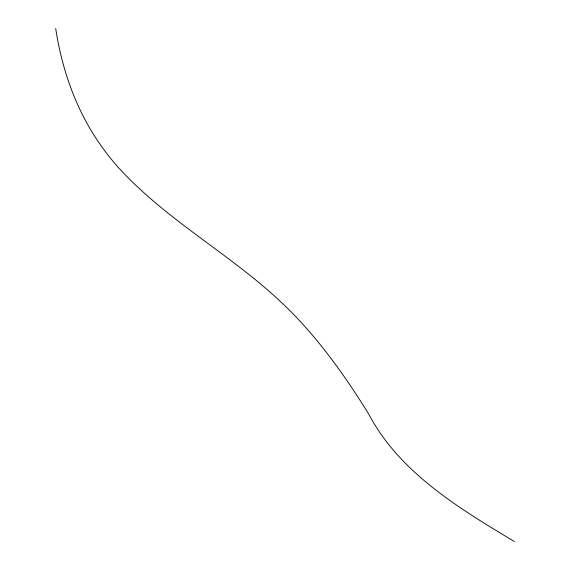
<?xml version="1.0" encoding="UTF-8"?>
<svg xmlns="http://www.w3.org/2000/svg" width="570" height="570" viewBox="0 0 570 570"><rect width="100%" height="100%" fill="white"/><g stroke="black" fill="none" stroke-linecap="round" stroke-linejoin="round"><path stroke-width="0.85" d="M514.318 541.5C459.213 508.333 399.976 472.986 368.804 414.269C348.17 380.789 325.413 348.42 298.559 319.592A670.861 453.228 -17 0 0 281.822 302.827C229.746 253.465 164.645 219.357 116.636 165.549A504.607 340.91 -17 0 1 90.673 129.711C72.262 98.781 61.147 63.968 55.682 28.5"/></g></svg>
